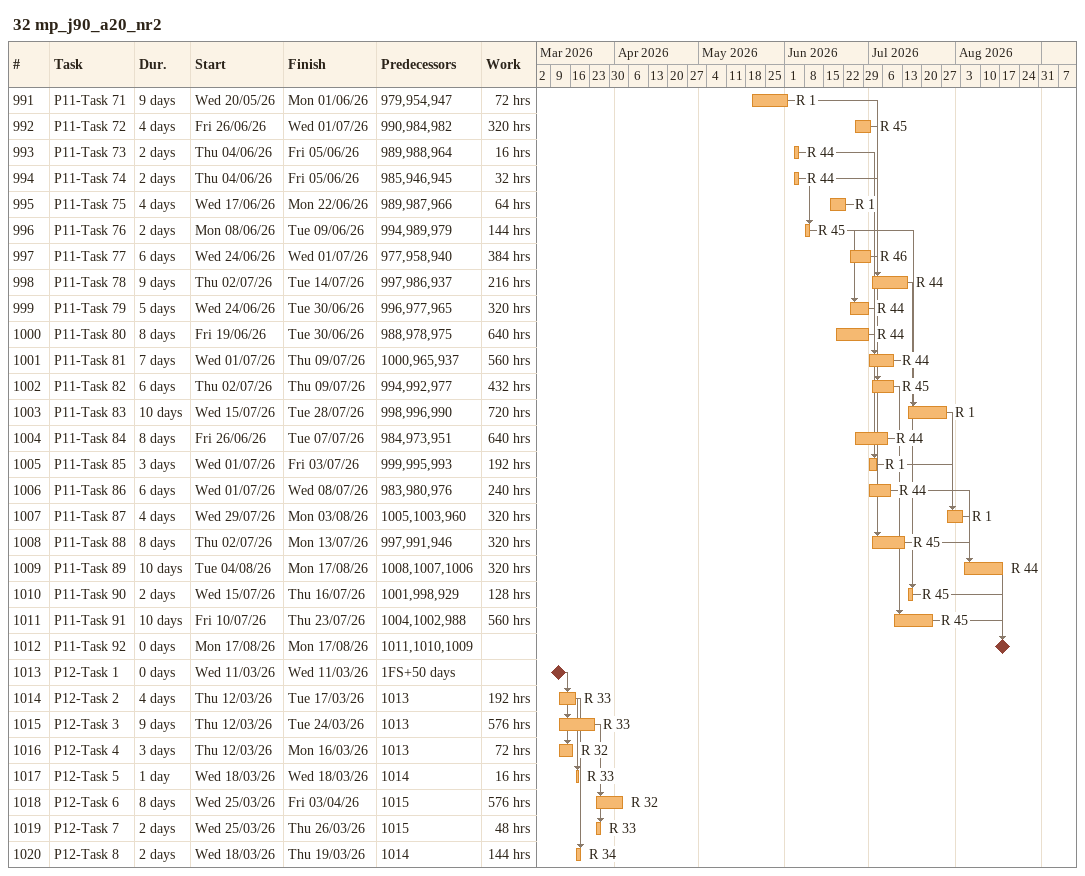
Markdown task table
32 mp_j90_a20_nr2

| ID | Task | Duration | Start | Finish | Predecessors | Resources | Work (h) |
|---|---|---|---|---|---|---|---|
| 991 | P11-Task 71 | 9d | 2026-05-20 | 2026-06-01 | 979, 954, 947 | R 1 | 72 |
| 992 | P11-Task 72 | 4d | 2026-06-26 | 2026-07-01 | 990, 984, 982 | R 45 | 320 |
| 993 | P11-Task 73 | 2d | 2026-06-04 | 2026-06-05 | 989, 988, 964 | R 44 | 16 |
| 994 | P11-Task 74 | 2d | 2026-06-04 | 2026-06-05 | 985, 946, 945 | R 44 | 32 |
| 995 | P11-Task 75 | 4d | 2026-06-17 | 2026-06-22 | 989, 987, 966 | R 1 | 64 |
| 996 | P11-Task 76 | 2d | 2026-06-08 | 2026-06-09 | 994, 989, 979 | R 45 | 144 |
| 997 | P11-Task 77 | 6d | 2026-06-24 | 2026-07-01 | 977, 958, 940 | R 46 | 384 |
| 998 | P11-Task 78 | 9d | 2026-07-02 | 2026-07-14 | 997, 986, 937 | R 44 | 216 |
| 999 | P11-Task 79 | 5d | 2026-06-24 | 2026-06-30 | 996, 977, 965 | R 44 | 320 |
| 1000 | P11-Task 80 | 8d | 2026-06-19 | 2026-06-30 | 988, 978, 975 | R 44 | 640 |
| 1001 | P11-Task 81 | 7d | 2026-07-01 | 2026-07-09 | 1000, 965, 937 | R 44 | 560 |
| 1002 | P11-Task 82 | 6d | 2026-07-02 | 2026-07-09 | 994, 992, 977 | R 45 | 432 |
| 1003 | P11-Task 83 | 10d | 2026-07-15 | 2026-07-28 | 998, 996, 990 | R 1 | 720 |
| 1004 | P11-Task 84 | 8d | 2026-06-26 | 2026-07-07 | 984, 973, 951 | R 44 | 640 |
| 1005 | P11-Task 85 | 3d | 2026-07-01 | 2026-07-03 | 999, 995, 993 | R 1 | 192 |
| 1006 | P11-Task 86 | 6d | 2026-07-01 | 2026-07-08 | 983, 980, 976 | R 44 | 240 |
| 1007 | P11-Task 87 | 4d | 2026-07-29 | 2026-08-03 | 1005, 1003, 960 | R 1 | 320 |
| 1008 | P11-Task 88 | 8d | 2026-07-02 | 2026-07-13 | 997, 991, 946 | R 45 | 320 |
| 1009 | P11-Task 89 | 10d | 2026-08-04 | 2026-08-17 | 1008, 1007, 1006 | R 44 | 320 |
| 1010 | P11-Task 90 | 2d | 2026-07-15 | 2026-07-16 | 1001, 998, 929 | R 45 | 128 |
| 1011 | P11-Task 91 | 10d | 2026-07-10 | 2026-07-23 | 1004, 1002, 988 | R 45 | 560 |
| 1012 | P11-Task 92 | 0d | 2026-08-17 | 2026-08-17 | 1011, 1010, 1009 |  |  |
| 1013 | P12-Task 1 | 0d | 2026-03-11 | 2026-03-11 | 1FS+50d |  |  |
| 1014 | P12-Task 2 | 4d | 2026-03-12 | 2026-03-17 | 1013 | R 33 | 192 |
| 1015 | P12-Task 3 | 9d | 2026-03-12 | 2026-03-24 | 1013 | R 33 | 576 |
| 1016 | P12-Task 4 | 3d | 2026-03-12 | 2026-03-16 | 1013 | R 32 | 72 |
| 1017 | P12-Task 5 | 1d | 2026-03-18 | 2026-03-18 | 1014 | R 33 | 16 |
| 1018 | P12-Task 6 | 8d | 2026-03-25 | 2026-04-03 | 1015 | R 32 | 576 |
| 1019 | P12-Task 7 | 2d | 2026-03-25 | 2026-03-26 | 1015 | R 33 | 48 |
| 1020 | P12-Task 8 | 2d | 2026-03-18 | 2026-03-19 | 1014 | R 34 | 144 |
